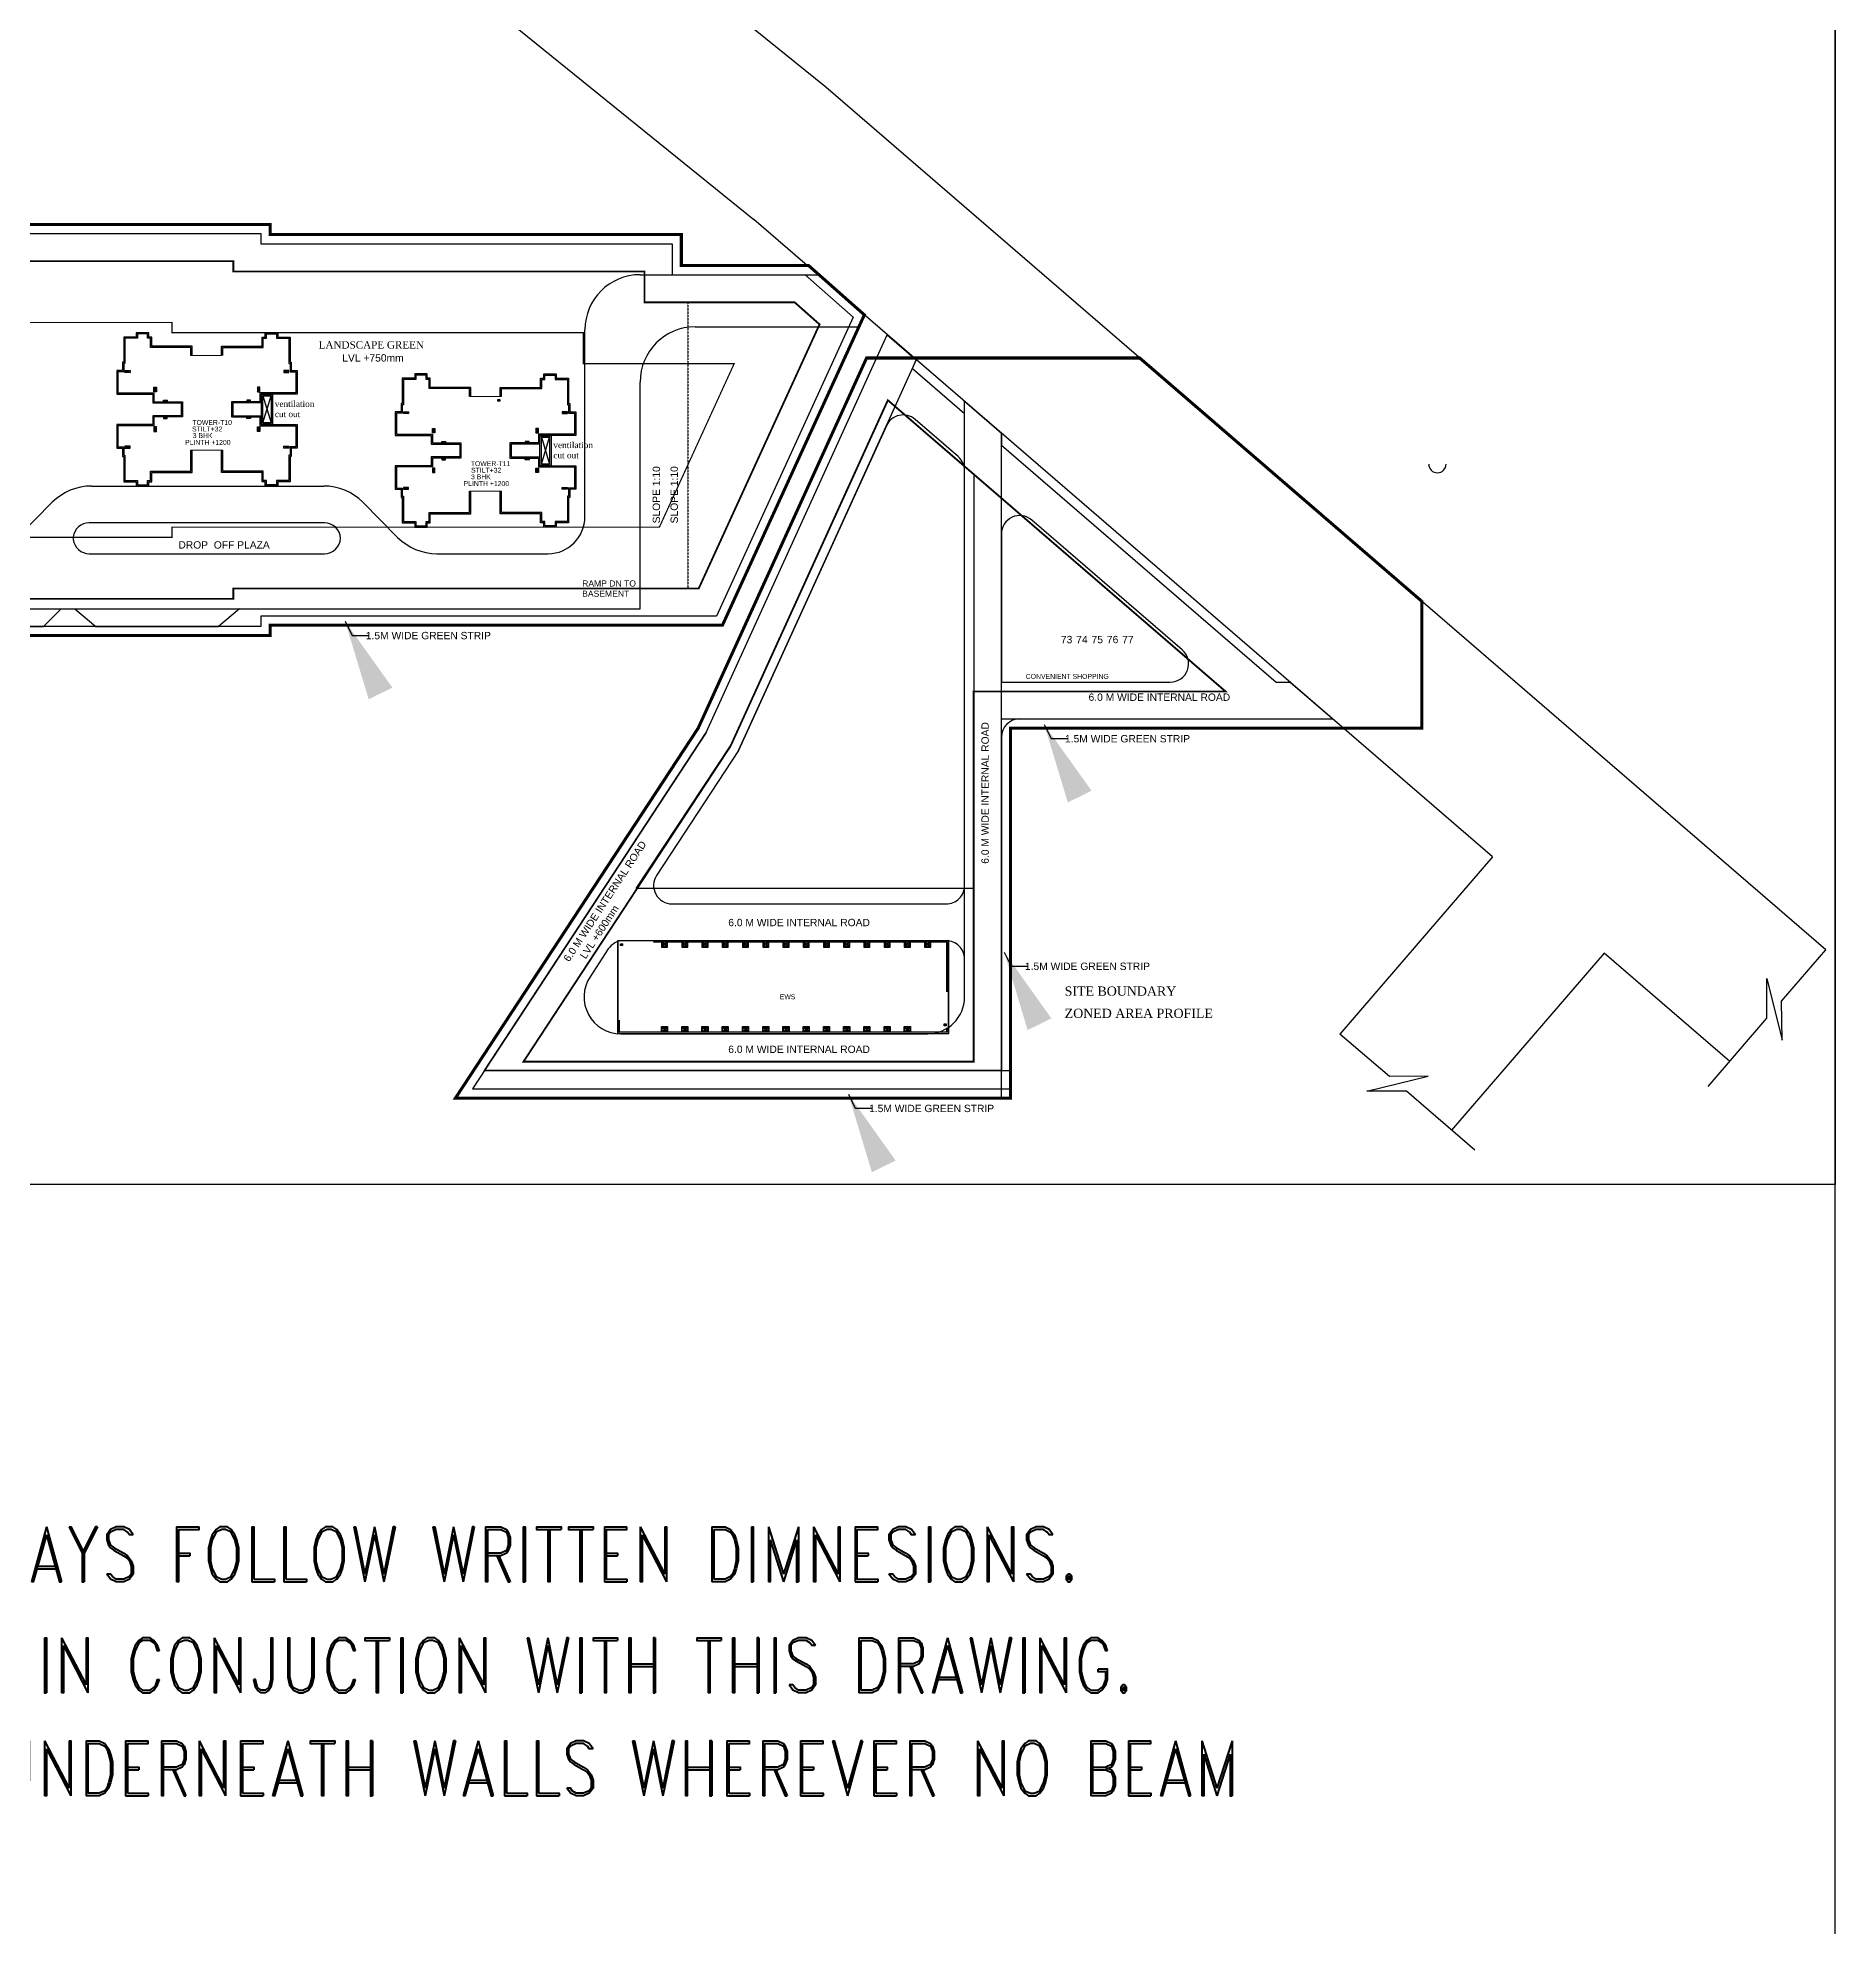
# Model space of a CAD drawing. Header units: millimetres. Extents: x 2061841 to 105821645, y -77612 to 48520811.
# Drawn here: x 105799959 to 105806666, y 48451227 to 48458273 of the extents above; entities that cross this region are included whole.
import ezdxf

# ---------------------------------------------------------------- set-up
doc = ezdxf.new("R2010")
doc.units = ezdxf.units.MM
doc.header["$LTSCALE"] = 10
doc.header["$MEASUREMENT"] = 0
for name, pattern in [('CENTER', [2, 1.25, -0.25, 0.25, -0.25]), ('DASHDOT', [1, 0.5, -0.25, 0, -0.25]), ('HIDDEN', [0.375, 0.25, -0.125])]:
    doc.linetypes.add(name, pattern=pattern)
for name, color, linetype in [('AC-GRND', 1, 'Continuous'), ('BORDER', 5, 'Continuous'), ('DIM', 8, 'Continuous'), ('S-OPENING', 6, 'Continuous'), ('SHEET-TEXT', 7, 'Continuous'), ('T', 2, 'Continuous')]:
    doc.layers.add(name, color=color, linetype=linetype)
doc.layers.add('S-STRCOL HATCH', color=33, linetype='Continuous', lineweight=9)
doc.styles.add('Century', font='swiss.ttf')
doc.styles.add('DIM', font='arial.ttf')
doc.styles.add('RD', font='romand.shx', dxfattribs={"width": 0.9, "height": 225})
doc.styles.add('Times', font='times.ttf')
doc.dimstyles.new('Dim-0300', dxfattribs={"dimscale": 300, "dimtxt": 1.5, "dimasz": 1, "dimexe": 0.75, "dimexo": 0.5, "dimgap": 0.75, "dimtad": 1, "dimdec": 0, "dimzin": 1, "dimdsep": 46, "dimtxsty": 'DIM', "dimblk": 'ARCHTICK', "dimcen": 2, "dimdle": 0.75, "dimclrd": 54, "dimclre": 54, "dimclrt": 256, "dimazin": 2, "dimtfac": 1, "dimtdec": 0, "dimtix": 1, "dimtmove": 0, "dimatfit": 3, "dimfxl": 1, "dimlwd": -1, "dimlwe": -1, "dimarcsym": 0})

# ---------------------------------------------------------------- blocks, each defined once
blk = doc.blocks.new('_ArchTick')
at = {"color": 0, "linetype": 'ByBlock', "const_width": 0.15}
blk.add_lwpolyline([(-0.5, -0.5), (0.5, 0.5)], dxfattribs=at)
blk = doc.blocks.new('A$C82ecaa04')
at = {"layer": 'AC-GRND', "color": 2, "linetype": 'HIDDEN', "ltscale": 5}
blk.add_lwpolyline([(52671, -27575), (52671, -54347), (52671, -66347), (96841, -66047), (146543, -109977), (146544, -130680), (142044, -130680), (142044, -170041), (125008, -170041), (125008, -175041), (91225, -175041), (91225, -240684), (225330, -240684), (225330, -242360), (292382, -242360), (292382, -247425), (299453, -247388), (299453, -294059), (225330, -294059), (225330, -295735), (47713, -295734), (36173, -285933), (36173, -51647), (12900, -51647, -0.4142136), (8700, -47447), (8700, -46249), (8700, -38373), (6000, -38373), (6000, -27750), (6000, -24542), (8700, -24542), (8700, -6000), (28097, -6000)], format="xyb", close=True, dxfattribs=at)
blk = doc.blocks.new('TOWER-A TYPICAL FLOOR FRAMING PLAN N')
at = {"layer": 'SHEET-TEXT'}
h = blk.add_hatch(color=256, dxfattribs=at)
edge = h.paths.add_edge_path()
edge.add_arc((103038678.9, 48554935.2), 0.801, 92.48721, 182.48721)
edge.add_ellipse((103038678.9, 48554935.2), major_axis=(0.541, 0.59), ratio=1, start_angle=135, end_angle=212.21748)
edge.add_arc((103038678.8, 48554934.8), 0.392, 265.54161, 422.83696)
edge.add_arc((103038679.1, 48554935.6), 0.503, 128.57536, 244.9907, ccw=False)
h = blk.add_hatch(color=256, dxfattribs=at)
edge = h.paths.add_edge_path()
edge.add_arc((103039136.6, 48552904.1), 0.801, 92.48721, 182.48721)
edge.add_ellipse((103039136.6, 48552904.1), major_axis=(0.541, 0.59), ratio=1, start_angle=135, end_angle=212.21748)
edge.add_arc((103039136.5, 48552903.7), 0.392, 265.54161, 422.83696)
edge.add_arc((103039136.9, 48552904.5), 0.503, 128.57536, 244.9907, ccw=False)
h = blk.add_hatch(color=256, dxfattribs=at)
edge = h.paths.add_edge_path()
edge.add_arc((103040344.1, 48552605.1), 0.801, 272.48721, 362.48721)
edge.add_ellipse((103040344.1, 48552605.1), major_axis=(-0.541, -0.59), ratio=1, start_angle=135, end_angle=212.21748)
edge.add_arc((103040344.2, 48552605.5), 0.392, 85.54161, 242.83696)
edge.add_arc((103040343.8, 48552604.6), 0.503, -51.42464, 64.9907, ccw=False)
at = {"layer": 'BORDER', "elevation": 101.1}
blk.add_lwpolyline([(102959565.4, 48502974.5), (103043665.4, 48502974.5), (103043665.4, 48562374.5), (102959565.4, 48562374.5)], close=True, dxfattribs=at)
at = {"layer": 'BORDER', "color": 5, "elevation": 101.1}
blk.add_lwpolyline([(103032165.4, 48561107.5), (103043665.4, 48561107.5), (103043665.4, 48552009), (103032165.4, 48552009)], close=True, dxfattribs=at)
at = {"layer": 'DIM'}
for p, q in [((103043465.3, 48552693.3, 101.1), (103043630.3, 48552885, 101.1)), ((103042320.5, 48552137.3, 101.1), (103042065.3, 48552356.9, 101.1))]:
    blk.add_line(p, q, dxfattribs=at)
at = {"layer": 'S-STRCOL HATCH'}
for p, q in [((103037530.4, 48555102.9, 101.1), (103037644.8, 48555102.9, 101.1)), ((103038688.7, 48554949.3, 101.1), (103038569.7, 48554949.3, 101.1)), ((103037649.4, 48554749.4, 101.1), (103037530.4, 48554749.4, 101.1)), ((103038569.7, 48554595.7, 101.1), (103038688.7, 48554595.7, 101.1))]:
    blk.add_line(p, q, dxfattribs=at)
at = {"layer": 'SHEET-TEXT', "color": 8}
for p, q in [((103039206, 48555404.1, 101.1), (103039869, 48555404.1, 101.1)), ((103039412, 48555209.6, 101.1), (103040017.5, 48555209.6, 101.1)), ((103039412, 48555209.6, 101.1), (103040017.5, 48555209.6, 101.1)), ((103039000.1, 48554500.3, 101.1), (103039000.1, 48555198.1, 101.1)), ((103039453.2, 48553695.7, 101.1), (103040128.5, 48555180.2, 101.1)), ((103039453.2, 48553695.7, 101.1), (103040128.5, 48555180.2, 101.1)), ((103040128.5, 48555180.2, 101.1), (103040236.8, 48555086.8, 101.1)), ((103040236.8, 48555086.8, 101.1), (103039573.8, 48553629.2, 101.1)), ((103040051.2, 48555093.2, 101.1), (103040229.4, 48555093.2, 101.1)), ((103040222, 48555054.2, 101.1), (103040236.8, 48555086.8, 101.1)), ((103039206, 48554157.1, 101.1), (103039206, 48555003.6, 101.1)), ((103040222, 48555054.2, 101.1), (103040416.8, 48554886.3, 101.1)), ((103040222, 48555054.2, 101.1), (103040416.8, 48554886.3, 101.1)), ((103040416.8, 48554886.3, 101.1), (103040416.8, 48554931.6, 101.1)), ((103040416.8, 48554931.6, 101.1), (103040554.1, 48554813.2, 101.1)), ((103040416.8, 48552709, 101.1), (103040416.8, 48554931.6, 101.1)), ((103040393, 48554725.5, 101.1), (103040232.2, 48554864.2, 101.1)), ((103040124.9, 48554840.6, 101.1), (103039573.8, 48553629.2, 101.1)), ((103039573.8, 48553629.2, 101.1), (103040124.9, 48554840.6, 101.1)), ((103040554.1, 48554813.2, 101.1), (103040554.1, 48554767.8, 101.1)), ((103040554.1, 48552331.4, 101.1), (103040554.1, 48554813.2, 101.1)), ((103040554.1, 48554767.8, 101.1), (103041578.8, 48553883.9, 101.1)), ((103037159.2, 48554615.5, 101.1), (103038025.6, 48554615.5, 101.1)), ((103036883.3, 48554423.9, 101.1), (103037013, 48554554.6, 101.1)), ((103038171.8, 48554554.6, 101.1), (103038301.5, 48554423.9, 101.1)), ((103038447.7, 48554363, 101.1), (103038862.8, 48554363, 101.1)), ((103034442.3, 48554157.1, 101.1), (103037710.8, 48554157.1, 101.1)), ((103037045.6, 48554157.1, 101.1), (103036980.4, 48554091.8, 101.1)), ((103037045.6, 48554157.1, 101.1), (103037096.6, 48554157.1, 101.1)), ((103037096.6, 48554157.1, 101.1), (103037174.9, 48554091.8, 101.1)), ((103037710.8, 48554157.1, 101.1), (103037632.5, 48554091.8, 101.1)), ((103037710.8, 48554157.1, 101.1), (103039206, 48554157.1, 101.1)), ((103036511.3, 48554091.8, 101.1), (103036980.4, 48554091.8, 101.1)), ((103037174.9, 48554091.8, 101.1), (103037632.5, 48554091.8, 101.1)), ((103041578.8, 48553883.9, 101.1), (103041631.4, 48553883.9, 101.1)), ((103041631.4, 48553883.9, 101.1), (103041790.5, 48553746.6, 101.1)), ((103040554.1, 48553746.6, 101.1), (103041790.5, 48553746.6, 101.1)), ((103040622.7, 48553746.6, 101.1), (103041790.5, 48553746.6, 101.1)), ((103039453.2, 48553695.7, 101.1), (103038580.6, 48552365.8, 101.1)), ((103038625.6, 48552434.4, 101.1), (103039453.2, 48553695.7, 101.1)), ((103040554.1, 48553678, 101.1), (103040554.1, 48552434.4, 101.1)), ((103039134.2, 48552571.7, 101.1), (103040279.5, 48552571.7, 101.1)), ((103039134.2, 48552571.7, 101.1), (103040279.5, 48552571.7, 101.1)), ((103040554.1, 48552434.4, 101.1), (103038625.6, 48552434.4, 101.1)), ((103038625.6, 48552434.4, 101.1), (103040588.4, 48552434.4, 101.1)), ((103038517, 48552331.4, 101.1), (103040588.2, 48552331.4, 101.1)), ((103038580.6, 48552365.8, 101.1), (103040588.2, 48552365.7, 101.1))]:
    blk.add_line(p, q, dxfattribs=at)
at = {"layer": 'SHEET-TEXT', "ltscale": 50}
for p, q in [((103037284.1, 48555046.2, 101.1), (103037303.3, 48555039.3, 101.1)), ((103037303.3, 48555046.2, 101.1), (103037284.1, 48555039.3, 101.1)), ((103037895.6, 48555046.2, 101.1), (103037876.5, 48555039.3, 101.1)), ((103037876.5, 48555046.2, 101.1), (103037895.6, 48555039.3, 101.1)), ((103037401.4, 48554967.2, 101.1), (103037392.3, 48554983.8, 101.1)), ((103037392.3, 48554967.2, 101.1), (103037401.4, 48554983.8, 101.1)), ((103037427.4, 48554935.7, 101.1), (103037441.1, 48554931.1, 101.1)), ((103037441.1, 48554935.7, 101.1), (103037427.4, 48554931.1, 101.1)), ((103037752.3, 48554935.7, 101.1), (103037738.6, 48554931.1, 101.1)), ((103037738.6, 48554935.7, 101.1), (103037752.3, 48554931.1, 101.1)), ((103037778.3, 48554967.2, 101.1), (103037787.4, 48554983.8, 101.1)), ((103037787.4, 48554967.2, 101.1), (103037778.3, 48554983.8, 101.1)), ((103037427.4, 48554867.5, 101.1), (103037441.1, 48554872.1, 101.1)), ((103037441.1, 48554867.5, 101.1), (103037427.4, 48554872.1, 101.1)), ((103037752.3, 48554867.5, 101.1), (103037738.6, 48554872.1, 101.1)), ((103037738.6, 48554867.5, 101.1), (103037752.3, 48554872.1, 101.1)), ((103038323.5, 48554892.5, 101.1), (103038342.6, 48554885.7, 101.1)), ((103038342.6, 48554892.5, 101.1), (103038323.5, 48554885.7, 101.1)), ((103038934.9, 48554892.5, 101.1), (103038915.8, 48554885.7, 101.1)), ((103038915.8, 48554892.5, 101.1), (103038934.9, 48554885.7, 101.1)), ((103037401.4, 48554835.9, 101.1), (103037392.3, 48554819.3, 101.1)), ((103037392.3, 48554835.9, 101.1), (103037401.4, 48554819.3, 101.1)), ((103037778.3, 48554835.9, 101.1), (103037787.4, 48554819.3, 101.1)), ((103037787.4, 48554835.9, 101.1), (103037778.3, 48554819.3, 101.1)), ((103038440.7, 48554813.6, 101.1), (103038431.6, 48554830.2, 101.1)), ((103038431.6, 48554813.6, 101.1), (103038440.7, 48554830.2, 101.1)), ((103038466.7, 48554782, 101.1), (103038480.4, 48554777.4, 101.1)), ((103038480.4, 48554782, 101.1), (103038466.7, 48554777.4, 101.1)), ((103038791.6, 48554782, 101.1), (103038777.9, 48554777.4, 101.1)), ((103038777.9, 48554782, 101.1), (103038791.6, 48554777.4, 101.1)), ((103038817.6, 48554813.6, 101.1), (103038826.8, 48554830.2, 101.1)), ((103038826.8, 48554813.6, 101.1), (103038817.6, 48554830.2, 101.1)), ((103037284.1, 48554757, 101.1), (103037303.3, 48554763.8, 101.1)), ((103037303.3, 48554757, 101.1), (103037284.1, 48554763.8, 101.1)), ((103037895.6, 48554757, 101.1), (103037876.5, 48554763.8, 101.1)), ((103037876.5, 48554757, 101.1), (103037895.6, 48554763.8, 101.1)), ((103038466.7, 48554713.8, 101.1), (103038480.4, 48554718.4, 101.1)), ((103038480.4, 48554713.8, 101.1), (103038466.7, 48554718.4, 101.1)), ((103038791.6, 48554713.8, 101.1), (103038777.9, 48554718.4, 101.1)), ((103038777.9, 48554713.8, 101.1), (103038791.6, 48554718.4, 101.1)), ((103038440.7, 48554682.2, 101.1), (103038431.6, 48554665.6, 101.1)), ((103038431.6, 48554682.2, 101.1), (103038440.7, 48554665.6, 101.1)), ((103038817.6, 48554682.2, 101.1), (103038826.8, 48554665.6, 101.1)), ((103038826.8, 48554682.2, 101.1), (103038817.6, 48554665.6, 101.1)), ((103038323.5, 48554603.3, 101.1), (103038342.6, 48554610.2, 101.1)), ((103038342.6, 48554603.3, 101.1), (103038323.5, 48554610.2, 101.1)), ((103038934.9, 48554603.3, 101.1), (103038915.8, 48554610.2, 101.1)), ((103038915.8, 48554603.3, 101.1), (103038934.9, 48554610.2, 101.1)), ((103039288.2, 48552913.3, 101.1), (103039306.5, 48552899.4, 101.1)), ((103039306.5, 48552913.3, 101.1), (103039288.2, 48552899.4, 101.1)), ((103039363.7, 48552913.3, 101.1), (103039382, 48552899.4, 101.1)), ((103039382, 48552913.3, 101.1), (103039363.7, 48552899.4, 101.1)), ((103039439.2, 48552913.3, 101.1), (103039457.5, 48552899.4, 101.1)), ((103039457.5, 48552913.3, 101.1), (103039439.2, 48552899.4, 101.1)), ((103039514.7, 48552913.3, 101.1), (103039533, 48552899.4, 101.1)), ((103039533, 48552913.3, 101.1), (103039514.7, 48552899.4, 101.1)), ((103039590.2, 48552913.3, 101.1), (103039608.5, 48552899.4, 101.1)), ((103039608.5, 48552913.3, 101.1), (103039590.2, 48552899.4, 101.1)), ((103039665.7, 48552913.3, 101.1), (103039684, 48552899.4, 101.1)), ((103039684, 48552913.3, 101.1), (103039665.7, 48552899.4, 101.1)), ((103039741.3, 48552913.3, 101.1), (103039759.6, 48552899.4, 101.1)), ((103039759.6, 48552913.3, 101.1), (103039741.3, 48552899.4, 101.1)), ((103039816.8, 48552913.3, 101.1), (103039835.1, 48552899.4, 101.1)), ((103039835.1, 48552913.3, 101.1), (103039816.8, 48552899.4, 101.1)), ((103039892.3, 48552913.3, 101.1), (103039910.6, 48552899.4, 101.1)), ((103039910.6, 48552913.3, 101.1), (103039892.3, 48552899.4, 101.1)), ((103039967.8, 48552913.3, 101.1), (103039986.1, 48552899.4, 101.1)), ((103039986.1, 48552913.3, 101.1), (103039967.8, 48552899.4, 101.1)), ((103040043.3, 48552913.3, 101.1), (103040061.6, 48552899.4, 101.1)), ((103040061.6, 48552913.3, 101.1), (103040043.3, 48552899.4, 101.1)), ((103040118.8, 48552913.3, 101.1), (103040137.1, 48552899.4, 101.1)), ((103040137.1, 48552913.3, 101.1), (103040118.8, 48552899.4, 101.1)), ((103040194.3, 48552913.3, 101.1), (103040212.6, 48552899.4, 101.1)), ((103040212.6, 48552913.3, 101.1), (103040194.3, 48552899.4, 101.1)), ((103040269.8, 48552913.3, 101.1), (103040288.1, 48552899.4, 101.1)), ((103040288.1, 48552913.3, 101.1), (103040269.8, 48552899.4, 101.1)), ((103039288.2, 48552579.7, 101.1), (103039306.5, 48552593.6, 101.1)), ((103039306.5, 48552579.7, 101.1), (103039288.2, 48552593.6, 101.1)), ((103039363.7, 48552579.7, 101.1), (103039382, 48552593.6, 101.1)), ((103039382, 48552579.7, 101.1), (103039363.7, 48552593.6, 101.1)), ((103039439.2, 48552579.7, 101.1), (103039457.5, 48552593.6, 101.1)), ((103039457.5, 48552579.7, 101.1), (103039439.2, 48552593.6, 101.1)), ((103039514.7, 48552579.7, 101.1), (103039533, 48552593.6, 101.1)), ((103039533, 48552579.7, 101.1), (103039514.7, 48552593.6, 101.1)), ((103039590.2, 48552579.7, 101.1), (103039608.5, 48552593.6, 101.1)), ((103039608.5, 48552579.7, 101.1), (103039590.2, 48552593.6, 101.1)), ((103039665.7, 48552579.7, 101.1), (103039684, 48552593.6, 101.1)), ((103039684, 48552579.7, 101.1), (103039665.7, 48552593.6, 101.1)), ((103039741.3, 48552579.7, 101.1), (103039759.6, 48552593.6, 101.1)), ((103039759.6, 48552579.7, 101.1), (103039741.3, 48552593.6, 101.1)), ((103039816.8, 48552579.7, 101.1), (103039835.1, 48552593.6, 101.1)), ((103039835.1, 48552579.7, 101.1), (103039816.8, 48552593.6, 101.1)), ((103039892.3, 48552579.7, 101.1), (103039910.6, 48552593.6, 101.1)), ((103039910.6, 48552579.7, 101.1), (103039892.3, 48552593.6, 101.1)), ((103039967.8, 48552579.7, 101.1), (103039986.1, 48552593.6, 101.1)), ((103039986.1, 48552579.7, 101.1), (103039967.8, 48552593.6, 101.1)), ((103040043.3, 48552579.7, 101.1), (103040061.6, 48552593.6, 101.1)), ((103040061.6, 48552579.7, 101.1), (103040043.3, 48552593.6, 101.1)), ((103040118.8, 48552579.7, 101.1), (103040137.1, 48552593.6, 101.1)), ((103040137.1, 48552579.7, 101.1), (103040118.8, 48552593.6, 101.1)), ((103040194.3, 48552579.7, 101.1), (103040212.6, 48552593.6, 101.1)), ((103040212.6, 48552579.7, 101.1), (103040194.3, 48552593.6, 101.1))]:
    blk.add_line(p, q, dxfattribs=at)
at = {"layer": 'SHEET-TEXT'}
for p, q in [((103037798.4, 48554851.3, 101.1), (103037829.4, 48554951.5, 101.1)), ((103037798.4, 48554951.5, 101.1), (103037829.4, 48554851.3, 101.1)), ((103038675.3, 48554931.6, 101.1), (103038675.3, 48554938.8, 101.1)), ((103038675.3, 48554938.8, 101.1), (103038682.5, 48554938.8, 101.1)), ((103038675.3, 48554938.8, 101.1), (103038678.2, 48554935.8, 101.1)), ((103038678.2, 48554934.5, 101.1), (103038675.3, 48554931.6, 101.1)), ((103038682.5, 48554931.6, 101.1), (103038675.3, 48554931.6, 101.1)), ((103038682.5, 48554938.8, 101.1), (103038679.5, 48554935.8, 101.1)), ((103038679.5, 48554934.5, 101.1), (103038682.5, 48554931.6, 101.1)), ((103038682.5, 48554938.8, 101.1), (103038682.5, 48554931.6, 101.1)), ((103038837.7, 48554697.6, 101.1), (103038868.7, 48554797.9, 101.1)), ((103038837.7, 48554797.9, 101.1), (103038868.7, 48554697.6, 101.1)), ((103039133, 48552900.5, 101.1), (103039133, 48552907.7, 101.1)), ((103039133, 48552907.7, 101.1), (103039140.2, 48552907.7, 101.1)), ((103039133, 48552907.7, 101.1), (103039136, 48552904.8, 101.1)), ((103039136, 48552903.5, 101.1), (103039133, 48552900.5, 101.1)), ((103039140.2, 48552900.5, 101.1), (103039133, 48552900.5, 101.1)), ((103039140.2, 48552907.7, 101.1), (103039137.3, 48552904.8, 101.1)), ((103039137.3, 48552903.5, 101.1), (103039140.2, 48552900.5, 101.1)), ((103039140.2, 48552907.7, 101.1), (103039140.2, 48552900.5, 101.1)), ((103040340.5, 48552601.4, 101.1), (103040340.5, 48552608.7, 101.1)), ((103040340.5, 48552608.7, 101.1), (103040347.7, 48552608.7, 101.1)), ((103040343.5, 48552605.7, 101.1), (103040340.5, 48552608.7, 101.1)), ((103040340.5, 48552601.4, 101.1), (103040343.5, 48552604.4, 101.1)), ((103040347.7, 48552601.4, 101.1), (103040340.5, 48552601.4, 101.1)), ((103040344.7, 48552605.7, 101.1), (103040347.7, 48552608.7, 101.1)), ((103040347.7, 48552601.4, 101.1), (103040344.7, 48552604.4, 101.1)), ((103040347.7, 48552608.7, 101.1), (103040347.7, 48552601.4, 101.1)), ((103043191.1, 48552374.4, 101.1), (103043410.6, 48552629.6, 101.1)), ((103042001.7, 48552411.6, 101.1), (103041816.7, 48552570.7, 101.1))]:
    blk.add_line(p, q, dxfattribs=at)
at = {"layer": 'SHEET-TEXT', "linetype": 'CENTER', "ltscale": 3, "const_width": 11.4, "elevation": 101.1}
blk.add_lwpolyline([(103034757.1, 48556819.3), (103034757.1, 48555591.8), (103037825.7, 48555591.8), (103037825.7, 48555553.5), (103039360, 48555553.5), (103039360, 48555438.4), (103039834.5, 48555438.4), (103040042.9, 48555254.1), (103039513.3, 48554095.9), (103037825.7, 48554095.9), (103037825.7, 48554057.5), (103033503, 48554057.5), (103033222.8, 48554295.5), (103033222.8, 48559581)], dxfattribs=at)
at = {"layer": 'SHEET-TEXT', "color": 8, "elevation": 101.1}
for points in [[(103033281.3, 48554290.8), (103033257.1, 48554311.4), (103033257.1, 48559615.4), (103032566.6, 48559615.4), (103032566.6, 48560927.6), (103033283.4, 48560927.6), (103033840.5, 48560438.5), (103033840.5, 48559546.7), (103034856.4, 48559546.7), (103035988.6, 48558552.9), (103035988.6, 48556853.6), (103034722.7, 48556853.6), (103034722.7, 48555557.5), (103037791.4, 48555557.5), (103037791.4, 48555519.1), (103039325.7, 48555519.1), (103039325.7, 48555404.1), (103039821.5, 48555404.1), (103040001.1, 48555245.2), (103039491.2, 48554130.2), (103037791.4, 48554130.2), (103037791.4, 48554091.8), (103033515.6, 48554091.8), (103033500.4, 48554104.7)], [(103040351.1, 48552728.2), (103040351.1, 48552913.3), (103039255.6, 48552912.2)], [(103039128.6, 48552622.9), (103039128.6, 48552578.5), (103040351.1, 48552579.7), (103040351.1, 48552593.6)]]:
    blk.add_lwpolyline(points, dxfattribs=at)
at = {"layer": 'SHEET-TEXT', "color": 8, "linetype": 'DASHDOT', "ltscale": 5, "const_width": 6.86, "elevation": 101.1}
blk.add_lwpolyline([(103039222.7, 48555416.2), (103037688.4, 48555416.2), (103037688.4, 48555454.5), (103034619.8, 48555454.5), (103034619.8, 48556956.6), (103035885.6, 48556956.6), (103035885.6, 48558445.4), (103034748.3, 48559443.8), (103033737.5, 48559443.8), (103033737.5, 48560331), (103033175.2, 48560824.6), (103032669.6, 48560824.6), (103032669.6, 48559718.3), (103033360, 48559718.3), (103033360, 48554419.1), (103033624.1, 48554194.8), (103037688.4, 48554194.8), (103037688.4, 48554233.2), (103039424.9, 48554233.2), (103039875.7, 48555218.6), (103039782.5, 48555301.1), (103039222.7, 48555301.1)], close=True, dxfattribs=at)
at = {"layer": 'SHEET-TEXT', "color": 8, "linetype": 'HIDDEN', "ltscale": 10, "const_width": 4.58, "elevation": 101.1}
blk.add_lwpolyline([(103035656.8, 48558402.6), (103035656.8, 48557185.4), (103034391, 48557185.4), (103034390.9, 48555225.7), (103037459.6, 48555225.7), (103037459.6, 48555187.3), (103038993.9, 48555187.3), (103038993.9, 48555072.3), (103039557.2, 48555072.3), (103039278.1, 48554462), (103037459.6, 48554462), (103037459.6, 48554423.6), (103033637.5, 48554423.6), (103033588.9, 48554464.9), (103033588.9, 48559214.9), (103034731.5, 48559214.9)], close=True, dxfattribs=at)
at = {"layer": 'SHEET-TEXT', "ltscale": 51, "elevation": 101.1}
for points in [[(103039898.9, 48556103.5), (103036966.4, 48558470.9)], [(103036608.2, 48558054.6), (103039630.6, 48555609.7)], [(103043630.3, 48552885), (103039898.9, 48556103.5)], [(103042387.1, 48553232.1), (103039630.6, 48555609.7)], [(103042387.1, 48553232.1), (103041816.7, 48552570.7)], [(103042803.6, 48552872.8), (103042233.7, 48552212.1)], [(103043272.1, 48552468.7), (103042803.6, 48552872.8)]]:
    blk.add_lwpolyline(points, dxfattribs=at)
at = {"layer": 'SHEET-TEXT', "ltscale": 0.5, "elevation": 101.1}
for points in [[(103037534.9, 48555102.9), (103037534.9, 48555137.1), (103037384, 48555137.1), (103037384, 48555171.5), (103037372.6, 48555171.5), (103037372.6, 48555187.5), (103037325.7, 48555187.5), (103037325.7, 48555171.5), (103037279.6, 48555171.5), (103037279.6, 48555077.1), (103037275, 48555077.1), (103037275, 48555046.1), (103037253.3, 48555046.1), (103037253.3, 48554958.1), (103037387.7, 48554958.1), (103037387.7, 48554925.4), (103037493.8, 48554925.4), (103037493.8, 48554901.6), (103037493.8, 48554877.8), (103037387.7, 48554877.8), (103037387.7, 48554845.1), (103037253.3, 48554845.1), (103037253.3, 48554757.1), (103037275, 48554757.1), (103037275, 48554726.1), (103037279.6, 48554726.1), (103037279.6, 48554631.7), (103037325.7, 48554631.7), (103037325.7, 48554615.7), (103037372.6, 48554615.7), (103037372.6, 48554631.7), (103037384, 48554631.7), (103037384, 48554666), (103037534.9, 48554666), (103037534.9, 48554749.4)], [(103037530.4, 48555102.9), (103037530.4, 48555132.6), (103037379.5, 48555132.6), (103037379.5, 48555166.9), (103037368, 48555166.9), (103037368, 48555182.9), (103037330.3, 48555182.9), (103037330.3, 48555166.9), (103037284.1, 48555166.9), (103037284.1, 48555072.5), (103037279.6, 48555072.5), (103037279.6, 48555041.5), (103037257.8, 48555041.5), (103037257.8, 48554962.7), (103037392.3, 48554962.7), (103037392.3, 48554929.9), (103037498.3, 48554929.9), (103037498.3, 48554901.6), (103037498.3, 48554873.2), (103037392.3, 48554873.2), (103037392.3, 48554840.5), (103037257.8, 48554840.5), (103037257.8, 48554761.6), (103037279.6, 48554761.6), (103037279.6, 48554730.6), (103037284.1, 48554730.6), (103037284.1, 48554636.3), (103037330.3, 48554636.3), (103037330.3, 48554620.2), (103037368, 48554620.2), (103037368, 48554636.3), (103037379.5, 48554636.3), (103037379.5, 48554670.6), (103037530.4, 48554670.6), (103037530.4, 48554749.4)], [(103037644.8, 48555102.9), (103037644.8, 48555137.1), (103037795.7, 48555137.1), (103037795.7, 48555171.5), (103037807.1, 48555171.5), (103037807.1, 48555187.5), (103037854, 48555187.5), (103037854, 48555171.5), (103037900.1, 48555171.5), (103037900.1, 48555077.1), (103037904.7, 48555077.1), (103037904.7, 48555046.1), (103037926.5, 48555046.1), (103037926.5, 48554958.1), (103037792, 48554958.1), (103037792, 48554925.4), (103037686, 48554925.4), (103037686, 48554901.6), (103037686, 48554877.8), (103037792, 48554877.8), (103037792, 48554845.1), (103037926.5, 48554845.1), (103037926.5, 48554757.1), (103037904.7, 48554757.1), (103037904.7, 48554726.1), (103037900.1, 48554726.1), (103037900.1, 48554631.7), (103037854, 48554631.7), (103037854, 48554615.7), (103037807.1, 48554615.7), (103037807.1, 48554631.7), (103037795.7, 48554631.7), (103037795.7, 48554666), (103037644.8, 48554666), (103037644.8, 48554749.4)], [(103037649.4, 48555102.9), (103037649.4, 48555132.6), (103037800.3, 48555132.6), (103037800.3, 48555166.9), (103037811.7, 48555166.9), (103037811.7, 48555182.9), (103037849.5, 48555182.9), (103037849.5, 48555166.9), (103037895.6, 48555166.9), (103037895.6, 48555072.5), (103037900.1, 48555072.5), (103037900.1, 48555041.5), (103037921.9, 48555041.5), (103037921.9, 48554962.7), (103037787.4, 48554962.7), (103037787.4, 48554929.9), (103037681.4, 48554929.9), (103037681.4, 48554901.6), (103037681.4, 48554873.2), (103037787.4, 48554873.2), (103037787.4, 48554840.5), (103037921.9, 48554840.5), (103037921.9, 48554761.6), (103037900.1, 48554761.6), (103037900.1, 48554730.6), (103037895.6, 48554730.6), (103037895.6, 48554636.3), (103037849.5, 48554636.3), (103037849.5, 48554620.2), (103037811.7, 48554620.2), (103037811.7, 48554636.3), (103037800.3, 48554636.3), (103037800.3, 48554670.6), (103037649.4, 48554670.6), (103037649.4, 48554749.4)], [(103038574.3, 48554949.3), (103038574.3, 48554983.5), (103038423.3, 48554983.5), (103038423.3, 48555017.8), (103038411.9, 48555017.8), (103038411.9, 48555033.8), (103038365, 48555033.8), (103038365, 48555017.8), (103038318.9, 48555017.8), (103038318.9, 48554923.4), (103038314.3, 48554923.4), (103038314.3, 48554892.4), (103038292.6, 48554892.4), (103038292.6, 48554804.4), (103038427, 48554804.4), (103038427, 48554771.7), (103038533.1, 48554771.7), (103038533.1, 48554747.9), (103038533.1, 48554724.1), (103038427, 48554724.1), (103038427, 48554691.4), (103038292.6, 48554691.4), (103038292.6, 48554603.4), (103038314.3, 48554603.4), (103038314.3, 48554572.4), (103038318.9, 48554572.4), (103038318.9, 48554478), (103038365, 48554478), (103038365, 48554462), (103038411.9, 48554462), (103038411.9, 48554478), (103038423.3, 48554478), (103038423.3, 48554512.3), (103038574.3, 48554512.3), (103038574.3, 48554595.7)], [(103038569.7, 48554949.3), (103038569.7, 48554978.9), (103038418.8, 48554978.9), (103038418.8, 48555013.2), (103038407.3, 48555013.2), (103038407.3, 48555029.2), (103038369.6, 48555029.2), (103038369.6, 48555013.2), (103038323.5, 48555013.2), (103038323.5, 48554918.8), (103038318.9, 48554918.8), (103038318.9, 48554887.8), (103038297.2, 48554887.8), (103038297.2, 48554809), (103038431.6, 48554809), (103038431.6, 48554776.3), (103038537.6, 48554776.3), (103038537.6, 48554747.9), (103038537.6, 48554719.5), (103038431.6, 48554719.5), (103038431.6, 48554686.8), (103038297.2, 48554686.8), (103038297.2, 48554608), (103038318.9, 48554608), (103038318.9, 48554577), (103038323.5, 48554577), (103038323.5, 48554482.6), (103038369.6, 48554482.6), (103038369.6, 48554466.6), (103038407.3, 48554466.6), (103038407.3, 48554482.6), (103038418.8, 48554482.6), (103038418.8, 48554516.9), (103038569.7, 48554516.9), (103038569.7, 48554595.7)], [(103038684.1, 48554949.3), (103038684.1, 48554983.5), (103038835, 48554983.5), (103038835, 48555017.8), (103038846.4, 48555017.8), (103038846.4, 48555033.8), (103038893.4, 48555033.8), (103038893.4, 48555017.8), (103038939.5, 48555017.8), (103038939.5, 48554923.4), (103038944, 48554923.4), (103038944, 48554892.4), (103038965.8, 48554892.4), (103038965.8, 48554804.4), (103038831.3, 48554804.4), (103038831.3, 48554771.7), (103038725.3, 48554771.7), (103038725.3, 48554747.9), (103038725.3, 48554724.1), (103038831.3, 48554724.1), (103038831.3, 48554691.4), (103038965.8, 48554691.4), (103038965.8, 48554603.4), (103038944, 48554603.4), (103038944, 48554572.4), (103038939.5, 48554572.4), (103038939.5, 48554478), (103038893.4, 48554478), (103038893.4, 48554462), (103038846.4, 48554462), (103038846.4, 48554478), (103038835, 48554478), (103038835, 48554512.3), (103038684.1, 48554512.3), (103038684.1, 48554595.7)], [(103038688.7, 48554949.3), (103038688.7, 48554978.9), (103038839.6, 48554978.9), (103038839.6, 48555013.2), (103038851, 48555013.2), (103038851, 48555029.2), (103038888.8, 48555029.2), (103038888.8, 48555013.2), (103038934.9, 48555013.2), (103038934.9, 48554918.8), (103038939.5, 48554918.8), (103038939.5, 48554887.8), (103038961.2, 48554887.8), (103038961.2, 48554809), (103038826.8, 48554809), (103038826.8, 48554776.3), (103038720.7, 48554776.3), (103038720.7, 48554747.9), (103038720.7, 48554719.5), (103038826.8, 48554719.5), (103038826.8, 48554686.8), (103038961.2, 48554686.8), (103038961.2, 48554608), (103038939.5, 48554608), (103038939.5, 48554577), (103038934.9, 48554577), (103038934.9, 48554482.6), (103038888.8, 48554482.6), (103038888.8, 48554466.6), (103038851, 48554466.6), (103038851, 48554482.6), (103038839.6, 48554482.6), (103038839.6, 48554516.9), (103038688.7, 48554516.9), (103038688.7, 48554595.7)], [(103040352.2, 48552728.2), (103040352.2, 48552914.5), (103039255.6, 48552913.3)], [(103039127.5, 48552622.9), (103039127.5, 48552577.4), (103040352.2, 48552578.5), (103040352.2, 48552593.6)]]:
    blk.add_lwpolyline(points, dxfattribs=at)
at = {"layer": 'SHEET-TEXT', "linetype": 'CENTER', "ltscale": 3, "const_width": 11.4, "elevation": 101.1}
blk.add_lwpolyline([(103040588.4, 48553712.3), (103042122.7, 48553712.3), (103042122.7, 48554185.4), (103041070.2, 48555093.2), (103040051.2, 48555093.2), (103039423, 48553712.3), (103038517, 48552331.4), (103040588.4, 48552331.4)], close=True, dxfattribs=at)
at = {"layer": 'SHEET-TEXT', "ltscale": 50, "elevation": 101.1}
for points in [[(103037284.1, 48555046.2), (103037303.3, 48555046.2), (103037303.3, 48555039.3), (103037284.1, 48555039.3)], [(103037895.6, 48555046.2), (103037876.5, 48555046.2), (103037876.5, 48555039.3), (103037895.6, 48555039.3)], [(103037392.3, 48554983.8), (103037401.4, 48554983.8), (103037401.4, 48554967.2), (103037392.3, 48554967.2)], [(103037427.4, 48554935.7), (103037441.1, 48554935.7), (103037441.1, 48554931.1), (103037427.4, 48554931.1)], [(103037752.3, 48554935.7), (103037738.6, 48554935.7), (103037738.6, 48554931.1), (103037752.3, 48554931.1)], [(103037787.4, 48554983.8), (103037778.3, 48554983.8), (103037778.3, 48554967.2), (103037787.4, 48554967.2)], [(103037427.4, 48554867.5), (103037441.1, 48554867.5), (103037441.1, 48554872.1), (103037427.4, 48554872.1)], [(103037752.3, 48554867.5), (103037738.6, 48554867.5), (103037738.6, 48554872.1), (103037752.3, 48554872.1)], [(103038323.5, 48554892.5), (103038342.6, 48554892.5), (103038342.6, 48554885.7), (103038323.5, 48554885.7)], [(103038934.9, 48554892.5), (103038915.8, 48554892.5), (103038915.8, 48554885.7), (103038934.9, 48554885.7)], [(103037392.3, 48554819.3), (103037401.4, 48554819.3), (103037401.4, 48554835.9), (103037392.3, 48554835.9)], [(103037787.4, 48554819.3), (103037778.3, 48554819.3), (103037778.3, 48554835.9), (103037787.4, 48554835.9)], [(103038431.6, 48554830.2), (103038440.7, 48554830.2), (103038440.7, 48554813.6), (103038431.6, 48554813.6)], [(103038466.7, 48554782), (103038480.4, 48554782), (103038480.4, 48554777.4), (103038466.7, 48554777.4)], [(103038791.6, 48554782), (103038777.9, 48554782), (103038777.9, 48554777.4), (103038791.6, 48554777.4)], [(103038826.8, 48554830.2), (103038817.6, 48554830.2), (103038817.6, 48554813.6), (103038826.8, 48554813.6)], [(103037284.1, 48554757), (103037303.3, 48554757), (103037303.3, 48554763.8), (103037284.1, 48554763.8)], [(103037895.6, 48554757), (103037876.5, 48554757), (103037876.5, 48554763.8), (103037895.6, 48554763.8)], [(103038466.7, 48554713.8), (103038480.4, 48554713.8), (103038480.4, 48554718.4), (103038466.7, 48554718.4)], [(103038791.6, 48554713.8), (103038777.9, 48554713.8), (103038777.9, 48554718.4), (103038791.6, 48554718.4)], [(103038431.6, 48554665.6), (103038440.7, 48554665.6), (103038440.7, 48554682.2), (103038431.6, 48554682.2)], [(103038826.8, 48554665.6), (103038817.6, 48554665.6), (103038817.6, 48554682.2), (103038826.8, 48554682.2)], [(103038323.5, 48554603.3), (103038342.6, 48554603.3), (103038342.6, 48554610.2), (103038323.5, 48554610.2)], [(103038934.9, 48554603.3), (103038915.8, 48554603.3), (103038915.8, 48554610.2), (103038934.9, 48554610.2)], [(103039288.2, 48552899.4), (103039306.5, 48552899.4), (103039306.5, 48552913.3), (103039288.2, 48552913.3)], [(103039363.7, 48552899.4), (103039382, 48552899.4), (103039382, 48552913.3), (103039363.7, 48552913.3)], [(103039439.2, 48552899.4), (103039457.5, 48552899.4), (103039457.5, 48552913.3), (103039439.2, 48552913.3)], [(103039514.7, 48552899.4), (103039533, 48552899.4), (103039533, 48552913.3), (103039514.7, 48552913.3)], [(103039590.2, 48552899.4), (103039608.5, 48552899.4), (103039608.5, 48552913.3), (103039590.2, 48552913.3)], [(103039665.7, 48552899.4), (103039684, 48552899.4), (103039684, 48552913.3), (103039665.7, 48552913.3)], [(103039741.3, 48552899.4), (103039759.6, 48552899.4), (103039759.6, 48552913.3), (103039741.3, 48552913.3)], [(103039816.8, 48552899.4), (103039835.1, 48552899.4), (103039835.1, 48552913.3), (103039816.8, 48552913.3)], [(103039892.3, 48552899.4), (103039910.6, 48552899.4), (103039910.6, 48552913.3), (103039892.3, 48552913.3)], [(103039967.8, 48552899.4), (103039986.1, 48552899.4), (103039986.1, 48552913.3), (103039967.8, 48552913.3)], [(103040043.3, 48552899.4), (103040061.6, 48552899.4), (103040061.6, 48552913.3), (103040043.3, 48552913.3)], [(103040118.8, 48552899.4), (103040137.1, 48552899.4), (103040137.1, 48552913.3), (103040118.8, 48552913.3)], [(103040194.3, 48552899.4), (103040212.6, 48552899.4), (103040212.6, 48552913.3), (103040194.3, 48552913.3)], [(103040269.8, 48552899.4), (103040288.1, 48552899.4), (103040288.1, 48552913.3), (103040269.8, 48552913.3)], [(103039288.2, 48552593.6), (103039306.5, 48552593.6), (103039306.5, 48552579.7), (103039288.2, 48552579.7)], [(103039363.7, 48552593.6), (103039382, 48552593.6), (103039382, 48552579.7), (103039363.7, 48552579.7)], [(103039439.2, 48552593.6), (103039457.5, 48552593.6), (103039457.5, 48552579.7), (103039439.2, 48552579.7)], [(103039514.7, 48552593.6), (103039533, 48552593.6), (103039533, 48552579.7), (103039514.7, 48552579.7)], [(103039590.2, 48552593.6), (103039608.5, 48552593.6), (103039608.5, 48552579.7), (103039590.2, 48552579.7)], [(103039665.7, 48552593.6), (103039684, 48552593.6), (103039684, 48552579.7), (103039665.7, 48552579.7)], [(103039741.3, 48552593.6), (103039759.6, 48552593.6), (103039759.6, 48552579.7), (103039741.3, 48552579.7)], [(103039816.8, 48552593.6), (103039835.1, 48552593.6), (103039835.1, 48552579.7), (103039816.8, 48552579.7)], [(103039892.3, 48552593.6), (103039910.6, 48552593.6), (103039910.6, 48552579.7), (103039892.3, 48552579.7)], [(103039967.8, 48552593.6), (103039986.1, 48552593.6), (103039986.1, 48552579.7), (103039967.8, 48552579.7)], [(103040043.3, 48552593.6), (103040061.6, 48552593.6), (103040061.6, 48552579.7), (103040043.3, 48552579.7)], [(103040118.8, 48552593.6), (103040137.1, 48552593.6), (103040137.1, 48552579.7), (103040118.8, 48552579.7)], [(103040194.3, 48552593.6), (103040212.6, 48552593.6), (103040212.6, 48552579.7), (103040194.3, 48552579.7)]]:
    blk.add_lwpolyline(points, close=True, dxfattribs=at)
at = {"layer": 'SHEET-TEXT', "elevation": 101.1}
for points in [[(103037793.2, 48554846), (103037793.2, 48554956.8), (103037834.7, 48554956.8), (103037834.7, 48554846)], [(103037798.4, 48554851.3), (103037798.4, 48554951.5), (103037829.4, 48554951.5), (103037829.4, 48554851.3)], [(103038832.5, 48554692.4), (103038832.5, 48554803.1), (103038874, 48554803.1), (103038874, 48554692.4)], [(103038837.7, 48554697.6), (103038837.7, 48554797.9), (103038868.7, 48554797.9), (103038868.7, 48554697.6)]]:
    blk.add_lwpolyline(points, close=True, dxfattribs=at)
at = {"layer": 'SHEET-TEXT', "color": 3, "linetype": 'DASHDOT', "ltscale": 5, "const_width": 6.86, "elevation": 101.1}
blk.add_lwpolyline([(103039543.5, 48553644.9), (103038771.2, 48552467.8), (103040450.9, 48552467.8), (103040450.9, 48553848.7), (103041390.8, 48553848.7), (103040130.6, 48554935.6)], close=True, dxfattribs=at)
at = {"layer": 'SHEET-TEXT', "color": 8, "elevation": 101.1}
for points in [[(103040130.6, 48554936.5), (103040450.9, 48554659.3), (103040450.9, 48553113.5), (103039191.3, 48553113.5), (103039543.5, 48553645.8)], [(103039121.8, 48552571.7), (103040357.9, 48552572.8), (103040357.9, 48552920.2), (103039121.8, 48552919)], [(103039285.9, 48552894.8), (103039308.8, 48552894.8), (103039308.8, 48552913.3), (103039285.9, 48552913.3)], [(103039361.4, 48552894.8), (103039384.3, 48552894.8), (103039384.3, 48552913.3), (103039361.4, 48552913.3)], [(103039436.9, 48552894.8), (103039459.8, 48552894.8), (103039459.8, 48552913.3), (103039436.9, 48552913.3)], [(103039512.4, 48552894.8), (103039535.3, 48552894.8), (103039535.3, 48552913.3), (103039512.4, 48552913.3)], [(103039587.9, 48552894.8), (103039610.8, 48552894.8), (103039610.8, 48552913.3), (103039587.9, 48552913.3)], [(103039663.5, 48552894.8), (103039686.3, 48552894.8), (103039686.3, 48552913.3), (103039663.5, 48552913.3)], [(103039739, 48552894.8), (103039761.8, 48552894.8), (103039761.8, 48552913.3), (103039739, 48552913.3)], [(103039814.5, 48552894.8), (103039837.4, 48552894.8), (103039837.4, 48552913.3), (103039814.5, 48552913.3)], [(103039890, 48552894.8), (103039912.9, 48552894.8), (103039912.9, 48552913.3), (103039890, 48552913.3)], [(103039965.5, 48552894.8), (103039988.4, 48552894.8), (103039988.4, 48552913.3), (103039965.5, 48552913.3)], [(103040041, 48552894.8), (103040063.9, 48552894.8), (103040063.9, 48552913.3), (103040041, 48552913.3)], [(103040116.5, 48552894.8), (103040139.4, 48552894.8), (103040139.4, 48552913.3), (103040116.5, 48552913.3)], [(103040192, 48552894.8), (103040214.9, 48552894.8), (103040214.9, 48552913.3), (103040192, 48552913.3)], [(103040267.5, 48552894.8), (103040290.4, 48552894.8), (103040290.4, 48552913.3), (103040267.5, 48552913.3)], [(103039285.9, 48552598.2), (103039308.8, 48552598.2), (103039308.8, 48552579.7), (103039285.9, 48552579.7)], [(103039361.4, 48552598.2), (103039384.3, 48552598.2), (103039384.3, 48552579.7), (103039361.4, 48552579.7)], [(103039436.9, 48552598.2), (103039459.8, 48552598.2), (103039459.8, 48552579.7), (103039436.9, 48552579.7)], [(103039512.4, 48552598.2), (103039535.3, 48552598.2), (103039535.3, 48552579.7), (103039512.4, 48552579.7)], [(103039587.9, 48552598.2), (103039610.8, 48552598.2), (103039610.8, 48552579.7), (103039587.9, 48552579.7)], [(103039663.5, 48552598.2), (103039686.3, 48552598.2), (103039686.3, 48552579.7), (103039663.5, 48552579.7)], [(103039739, 48552598.2), (103039761.8, 48552598.2), (103039761.8, 48552579.7), (103039739, 48552579.7)], [(103039814.5, 48552598.2), (103039837.4, 48552598.2), (103039837.4, 48552579.7), (103039814.5, 48552579.7)], [(103039890, 48552598.2), (103039912.9, 48552598.2), (103039912.9, 48552579.7), (103039890, 48552579.7)], [(103039965.5, 48552598.2), (103039988.4, 48552598.2), (103039988.4, 48552579.7), (103039965.5, 48552579.7)], [(103040041, 48552598.2), (103040063.9, 48552598.2), (103040063.9, 48552579.7), (103040041, 48552579.7)], [(103040116.5, 48552598.2), (103040139.4, 48552598.2), (103040139.4, 48552579.7), (103040116.5, 48552579.7)], [(103040192, 48552598.2), (103040214.9, 48552598.2), (103040214.9, 48552579.7), (103040192, 48552579.7)]]:
    blk.add_lwpolyline(points, close=True, dxfattribs=at)
for points in [[(103039573.8, 48553629.2), (103039267.7, 48553162.6, 0.596529), (103039325, 48553056.3), (103040348.1, 48553056.3, 0.414214), (103040416.8, 48553125), (103040416.8, 48554673.5)], [(103040554.1, 48553952.6), (103040554.1, 48553883.9), (103040622.7, 48553883.9), (103041183.9, 48553883.9, 0.695152), (103041228.8, 48554004.6), (103040667.5, 48554488.6, 0.641861), (103040554.1, 48554436.7), (103040554.1, 48554445.9), (103040554.1, 48553952.6)], [(103040416.8, 48552709), (103040416.8, 48552850.4, 0.414214), (103040348.1, 48552919), (103039144.9, 48552919, 0.252718), (103039087.5, 48552888), (103039019.4, 48552784.3)]]:
    blk.add_lwpolyline(points, format="xyb", dxfattribs=at)
blk.add_lwpolyline([(103037090.9, 48554425.5), (103037090.9, 48554415.7, 0.376388), (103037151, 48554363), (103038028.3, 48554363, 0.399646), (103038088.8, 48554420.6, 0.399646), (103038028.3, 48554478.2), (103037151, 48554478.2, 0.376388)], format="xyb", close=True, dxfattribs=at)
at = {"layer": 'SHEET-TEXT', "ltscale": 0.5, "elevation": 101.1}
blk.add_lwpolyline([(103039122.9, 48552572.8), (103040356.8, 48552574), (103040356.8, 48552919), (103039122.9, 48552917.9)], close=True, dxfattribs=at)
at = {"layer": 'SHEET-TEXT', "elevation": 101.1}
for points in [[(103043410.6, 48552629.6), (103043410.6, 48552777.6), (103043466.9, 48552548.3), (103043465.3, 48552693.3)], [(103042065.3, 48552356.9), (103041917.3, 48552356.9), (103042146.6, 48552413.2), (103042001.7, 48552411.6)]]:
    blk.add_lwpolyline(points, dxfattribs=at)
at = {"layer": 'SHEET-TEXT'}
for centre, radius in [((103038678.9, 48554935.2, 101.1), 0.881), ((103038678.9, 48554935.2, 101.1), 0.801), ((103039136.6, 48552904.1, 101.1), 0.881), ((103039136.6, 48552904.1, 101.1), 0.801), ((103040344.1, 48552605.1, 101.1), 0.881), ((103040344.1, 48552605.1, 101.1), 0.801)]:
    blk.add_circle(centre, radius, dxfattribs=at)
at = {"layer": 'SHEET-TEXT', "color": 8}
for centre, radius, start, end in [((103039206, 48555198.1, 101.1), 205.9, 90, 180), ((103039412, 48555003.6, 101.1), 205.9, 90, 180), ((103040187.3, 48554812.2, 101.1), 68.6, 49.22072, 155.53896), ((103040348.1, 48554673.5, 101.1), 68.6, 0, 49.22072), ((103037159.2, 48554409.6, 101.1), 205.9, 90, 135.22814), ((103038025.6, 48554409.6, 101.1), 205.9, 44.77186, 90), ((103038862.8, 48554500.3, 101.1), 137.3, 270, 0), ((103038447.7, 48554568.9, 101.1), 205.9, 224.77186, 270), ((103040622.7, 48553678, 101.1), 68.6, 90, 180), ((103039134.2, 48552709, 101.1), 137.3, 146.73087, 270), ((103039134.2, 48552709, 101.1), 137.3, 146.73087, 270), ((103040279.5, 48552709, 101.1), 137.3, 270, 0), ((103040279.5, 48552709, 101.1), 137.3, 270, 0)]:
    blk.add_arc(centre, radius, start, end, dxfattribs=at)
at = {"layer": 'SHEET-TEXT'}
for centre, radius, start, end in [((103038679.1, 48554935.6, 101.1), 0.503, 128.57536, 243.10424), ((103038678.8, 48554934.8, 101.1), 0.392, 265.54161, 65.25798), ((103039136.9, 48552904.5, 101.1), 0.503, 128.57536, 243.10424), ((103039136.5, 48552903.7, 101.1), 0.392, 265.54161, 65.25798), ((103040344.2, 48552605.5, 101.1), 0.392, 85.54161, 245.25798), ((103040343.8, 48552604.6, 101.1), 0.503, 308.57536, 63.10424)]:
    blk.add_arc(centre, radius, start, end, dxfattribs=at)
at = {"layer": 'SHEET-TEXT', "color": 8, "ltscale": 200}
blk.add_arc((103042181, 48554697.1, 101.1), 32.4, 180, 0, dxfattribs=at)
at = {"layer": 'SHEET-TEXT', "xscale": 0.0228823837028751, "yscale": 0.0228823837028751, "zscale": 0.0228823837028751}
blk.add_blockref('A$C82ecaa04', (103032532.3, 48560961.9, 101.1), dxfattribs=at)
at = {"layer": 'SHEET-TEXT'}
for s, height, style, p in [('LANDSCAPE GREEN', 27.459, 'Times', (103038006.8, 48555128.3, 101.1)), ('LVL +750mm', 27.46, 'Century', (103038094.8, 48555079.8, 101.1)), ('TOWER-T10', 18.31, 'Century', (103037535.5, 48554843.5, 101.1)), ('PLINTH +1200', 18.306, 'Century', (103037508.2, 48554769.1, 101.1)), ('STILT+32', 18.31, 'Century', (103037534.3, 48554819.1, 101.1)), ('3 BHK', 18.31, 'Century', (103037536.8, 48554794.4, 101.1)), ('TOWER-T11', 18.31, 'Century', (103038574.3, 48554689.8, 101.1)), ('3 BHK', 18.31, 'Century', (103038575.2, 48554640.8, 101.1)), ('STILT+32', 18.31, 'Century', (103038575.3, 48554665.4, 101.1)), ('PLINTH +1200', 18.306, 'Century', (103038547.5, 48554615.4, 101.1)), ('73', 27.46, 'Century', (103040776.2, 48554028.9, 101.1)), ('74', 27.46, 'Century', (103040833.4, 48554028.9, 101.1)), ('75', 27.46, 'Century', (103040890.6, 48554028.9, 101.1)), ('76', 27.46, 'Century', (103040947.8, 48554028.9, 101.1)), ('77', 27.46, 'Century', (103041005, 48554028.9, 101.1)), ('CONVENIENT SHOPPING', 18.306, 'Century', (103040645.1, 48553896, 101.1)), ('6.0 M WIDE INTERNAL ROAD', 27.459, 'Century', (103040879.3, 48553813.9, 101.1)), ('6.0 M WIDE INTERNAL ROAD', 27.459, 'Century', (103039535.1, 48552973, 101.1)), ('SITE BOUNDARY', 34.324, 'Times', (103040790.4, 48552713.7, 101.1)), ('EWS', 18.31, 'Century', (103039727.3, 48552700.4, 101.1)), ('ZONED AREA PROFILE', 34.324, 'Times', (103040790.4, 48552630.8, 101.1)), ('6.0 M WIDE INTERNAL ROAD', 27.459, 'Century', (103039535.1, 48552500, 101.1))]:
    blk.add_text(s, height=height, dxfattribs=dict(at, style=style)).set_placement(p)
at = {"layer": 'SHEET-TEXT', "style": 'Century'}
for s, height, rotation, p in [('SLOPE 1:10', 27.46, 90, (103039280.3, 48554476.1, 101.1)), ('SLOPE 1:10', 27.46, 90, (103039347.1, 48554476.1, 101.1)), ('6.0 M WIDE INTERNAL ROAD', 27.459, 90, (103040507.1, 48553206, 101.1)), ('6.0 M WIDE INTERNAL ROAD', 27.459, 56.73087, (103038941.2, 48552837.7, 101.1)), ('LVL +600mm', 27.46, 56.73087, (103039002.7, 48552848.4, 101.1))]:
    blk.add_text(s, height=height, rotation=rotation, dxfattribs=at).set_placement(p)
at = {"layer": 'SHEET-TEXT', "attachment_point": 1}
for s, insert, char_height, width, style in [('ventilation cut out', (103037843.1, 48554933.5, 101.1), 22.882, 155.916, 'Times'), ('ventilation cut out', (103038882.4, 48554779.8, 101.1), 22.882, 155.916, 'Times'), ('\\pxqc;DROP  OFF PLAZA', (103037444.3, 48554409.4, 101.1), 27.459, 419.144, 'Century'), ('RAMP DN TO BASEMENT', (103038990, 48554263.3, 101.1), 22.882, 212.103, 'Century'), ('\\pxqc;1.5M WIDE GREEN STRIP', (103038142, 48554071.2, 101.1), 27.459, 548.198, 'Century'), ('\\pxqc;1.5M WIDE GREEN STRIP', (103040750.7, 48553686.3, 101.1), 27.459, 548.198, 'Century'), ('\\pxqc;1.5M WIDE GREEN STRIP', (103040601.1, 48552837.2, 101.1), 27.459, 548.198, 'Century'), ('\\pxqc;1.5M WIDE GREEN STRIP', (103040019.7, 48552306.8, 101.1), 27.459, 548.198, 'Century')]:
    blk.add_mtext(s, dxfattribs=dict(at, insert=insert, char_height=char_height, width=width, style=style))
at = {"layer": 'T', "style": 'RD', "width": 0.8}
for s, p in [('2. DO NOT SCALE ANY DIMENSION. ALWAYS FOLLOW WRITTEN DIMNESIONS.', (103032483, 48550526.5, 101.1)), ('3. GENERAL NOTES SHALL BE REFERED IN CONJUCTION WITH THIS DRAWING.', (103032483, 48550112.8, 101.1)), ('4. PROVIDED 2 -12  (T&B) IN SLABS UNDERNEATH WALLS WHEREVER NO BEAM ', (103032483, 48549727.7, 101.1))]:
    blk.add_text(s, height=205.126, dxfattribs=at).set_placement(p)
at = {"layer": 'SHEET-TEXT', "color": 8}
for points in [[(103038105.4, 48554110.7, 101.1), (103038131.3, 48554058, 101.1), (103038192.2, 48554058, 101.1)], [(103040714, 48553725.8, 101.1), (103040739.9, 48553673.1, 101.1), (103040800.8, 48553673.1, 101.1)], [(103040564.5, 48552876.7, 101.1), (103040590.3, 48552824, 101.1), (103040651.3, 48552824, 101.1)], [(103039983.1, 48552346.3, 101.1), (103040009, 48552293.5, 101.1), (103040069.9, 48552293.5, 101.1)]]:
    blk.add_leader(points, dimstyle='Dim-0300', override={"dimgap": 0.75, "dimtad": 0}, dxfattribs=at)

msp = doc.modelspace()

# ---------------------------------------------------------------- block references
at = {"layer": 'S-OPENING'}
msp.add_blockref('TOWER-A TYPICAL FLOOR FRAMING PLAN N', (2763000.3, -98014.7), dxfattribs=at)

doc.saveas('drawing.dxf')
